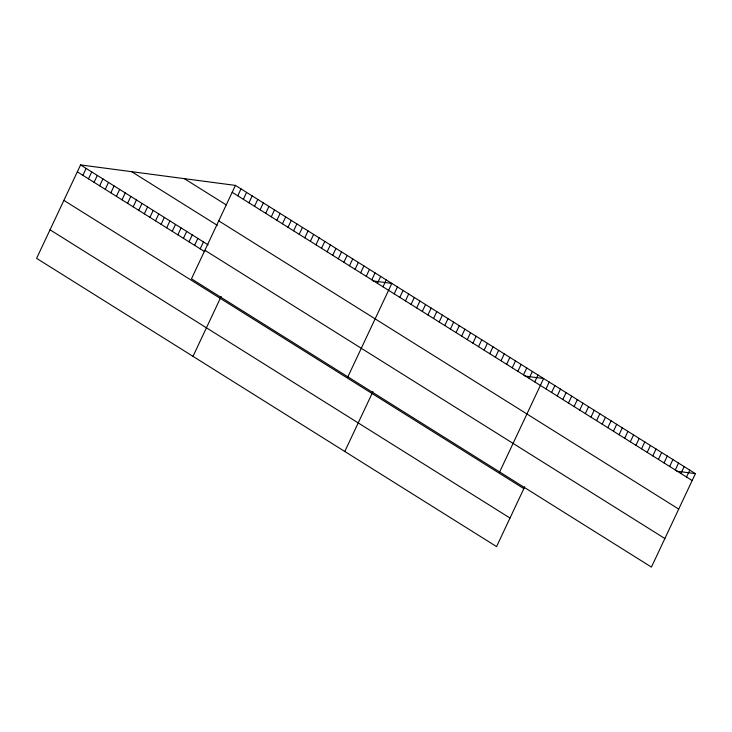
<?xml version="1.0" encoding="UTF-8"?>
<svg xmlns="http://www.w3.org/2000/svg" width="732" height="732" viewBox="0 0 732 732"><rect width="100%" height="100%" fill="white"/><g stroke="black" fill="none" stroke-linecap="round" stroke-linejoin="round"><path stroke-width="1.1" d="M235.43 185.406L191.464 278.837L651.434 567.08L695.4 473.65L235.43 185.406L80.566 164.92L36.6 258.35L496.571 546.594L524.743 486.716M82.899 175.323L86.147 168.424M88.49 178.828L91.738 171.919M94.071 182.323L97.319 175.424M99.662 185.827L102.91 178.919M105.243 189.323L108.492 182.424M110.834 192.827L114.082 185.919M116.415 196.322L119.664 189.423M121.997 199.827L125.245 192.928M127.588 203.322L130.836 196.423M133.169 206.827L136.417 199.928M138.76 210.322L142.008 203.423M144.341 213.826L147.59 206.927M149.932 217.322L153.171 210.423M155.513 220.826L158.762 213.927M161.095 224.321L164.343 217.422M166.686 227.826L169.934 220.927M172.267 231.33L175.515 224.422M177.858 234.826L181.106 227.927M183.439 238.33L186.687 231.422M189.021 241.825L192.269 234.926M194.611 245.33L197.86 238.422M200.193 248.825L203.441 241.926M237.772 195.801L241.02 188.902M243.353 199.305L246.602 192.406M248.944 202.801L252.183 195.901M254.526 206.305L257.774 199.406M260.107 209.8L263.355 202.901M192.992 356.356L221.165 296.478M265.698 213.305L268.946 206.406M271.279 216.8L274.527 209.901M276.87 220.305L280.118 213.405M282.451 223.8L285.7 216.901M288.033 227.304L291.281 220.405M293.623 230.809L296.872 223.9M299.205 234.304L302.453 227.405M304.796 237.808L308.044 230.9M310.377 241.304L313.625 234.405M315.968 244.808L319.207 237.9M321.549 248.304L324.798 241.404M327.131 251.808L330.379 244.9M332.721 255.303L335.97 248.404M338.303 258.808L341.551 251.9M343.894 262.303L347.142 255.404M349.475 265.808L352.723 258.908M355.057 269.303L358.305 262.404M360.647 272.807L363.896 265.908M366.229 276.303L369.477 269.403M371.819 279.807L375.068 272.908M377.401 283.302L380.649 276.403M382.992 286.807L386.24 279.908M347.856 376.834L391.821 283.403L373.146 280.932M394.191 293.825L397.439 286.926M399.818 297.357L403.067 290.448M405.437 300.879L408.685 293.971M411.064 304.402L414.312 297.494M344.781 451.479L372.954 391.602M416.682 307.925L419.93 301.017M422.3 311.448L425.548 304.539M427.927 314.97L431.175 308.062M433.545 318.493L436.794 311.585M439.173 322.016L442.421 315.108M444.791 325.539L448.039 318.63M450.409 329.061L453.657 322.153M456.036 332.584L459.284 325.676M461.654 336.107L464.902 329.208M467.281 339.63L470.53 332.731M472.899 343.152L476.148 336.253M478.527 346.675L481.766 339.776M484.145 350.198L487.393 343.299M489.763 353.721L493.011 346.822M495.39 357.243L498.638 350.344M501.008 360.766L504.257 353.867M506.636 364.289L509.884 357.39M512.254 367.812L515.502 360.913M517.872 371.334L521.12 364.435M523.499 374.857L526.747 367.958M529.117 378.38L532.365 371.481M534.744 381.903L537.993 375.004M499.645 471.957L543.611 378.526L524.936 376.056M545.981 388.948L549.229 382.049M551.608 392.471L554.856 385.572M557.226 395.994L560.474 389.095M562.853 399.516L566.101 392.617M568.471 403.039L571.719 396.14M574.089 406.562L577.338 399.663M579.717 410.085L582.965 403.186M585.335 413.607L588.583 406.708M590.962 417.13L594.21 410.231M596.58 420.653L599.828 413.754M602.207 424.176L605.446 417.277M607.825 427.698L611.074 420.799M613.443 431.221L616.692 424.322M619.071 434.744L622.319 427.845M624.689 438.267L627.937 431.368M630.316 441.799L633.564 434.89M635.934 445.321L639.182 438.413M641.552 448.844L644.801 441.936M647.179 452.367L650.428 445.459M652.798 455.89L656.046 448.981M658.425 459.412L661.673 452.504M664.043 462.935L667.291 456.027M669.661 466.458L672.909 459.55M675.288 469.981L678.537 463.072M680.906 473.503L684.155 466.595M686.534 477.026L689.782 470.118M676.725 471.179L695.4 473.65M232.181 192.306L692.152 480.549M184.327 178.645L226.215 204.896M218.749 220.863L678.72 509.106M131.669 171.681L217.312 225.346M80.566 164.92L208.098 244.845M204.905 250.28L664.876 538.523M77.318 171.828L204.85 251.744M63.885 200.376L523.847 488.619M50.041 229.802L510.003 518.046"/></g></svg>
